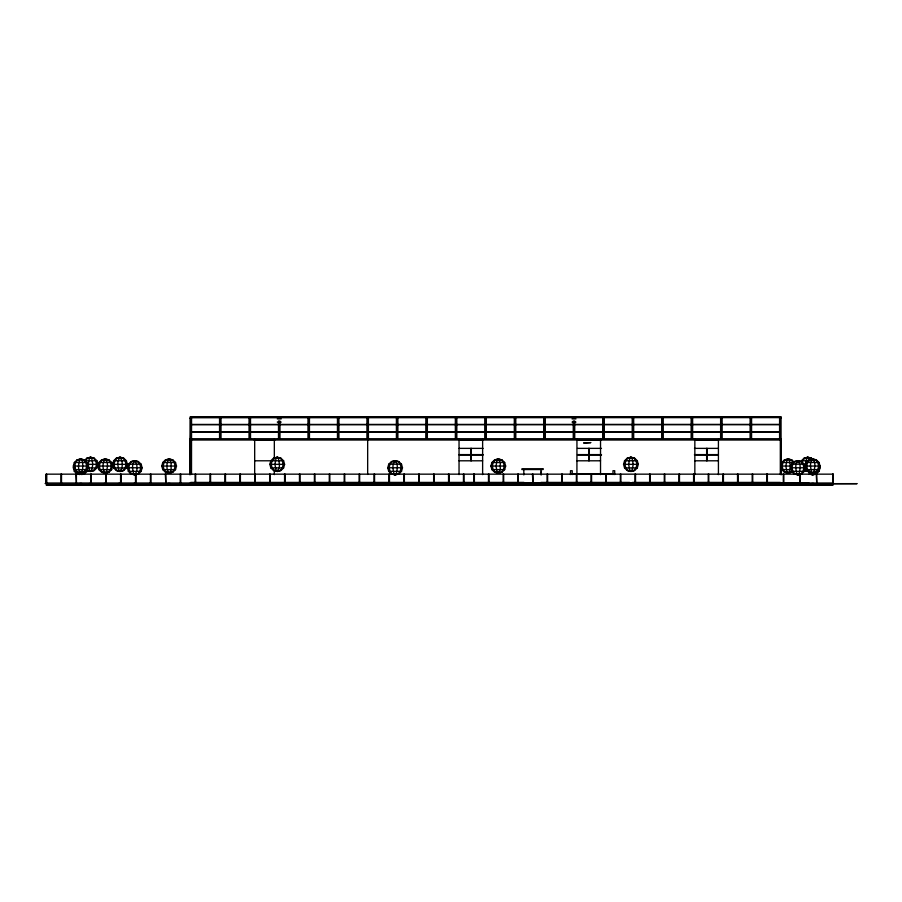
<?xml version="1.0" encoding="UTF-8"?>
<svg xmlns="http://www.w3.org/2000/svg" width="902" height="902" viewBox="0 0 902 902"><rect width="100%" height="100%" fill="white"/><g stroke="black" fill="none" stroke-linecap="round" stroke-linejoin="round"><path stroke-width="1.35" d="M96.92 460.775L84.157 460.775L86.851 458.171L90.538 457.213L93.526 458.171L95.702 460.775L96.503 464.338L95.702 467.901L93.526 470.506L90.538 471.464L89.399 470.506L88.261 464.338L89.399 458.171L90.538 457.213L94.225 458.171L96.92 460.775L97.912 464.338L96.92 467.901L94.225 470.506L90.538 471.464L87.562 470.506M781.741 462.5L794.504 462.5L791.809 459.885L788.122 458.938L785.146 459.885L782.959 462.5L782.158 466.052L782.959 469.615L785.146 472.231L788.122 473.178L789.261 472.231L790.4 466.052L789.261 459.885L788.122 458.938L784.436 459.885L781.741 462.5L780.76 466.052L781.741 469.615L784.436 472.231L788.122 473.178L791.11 472.231L792.565 470.483M802.081 463.154L802.611 460.775L804.798 458.171L807.775 457.213L811.462 458.171L813.254 459.907M818.385 468.961L817.855 471.34L815.667 473.945L812.691 474.903L809.004 473.945L816.366 473.945L819.072 471.34L820.053 467.777L819.399 465.398M79.489 472.862L77.031 472.231L74.336 469.615L73.344 466.052L74.336 462.5L77.031 459.885L80.718 458.938L84.405 459.885L87.099 462.5L88.08 466.052L87.099 469.615L84.405 472.231L80.718 473.178L77.73 472.231L75.554 469.615L74.753 466.052L75.554 462.5L77.73 459.885L80.718 458.938L83.694 459.885L85.882 462.5L86.682 466.052L85.882 469.615L83.694 472.231L80.718 473.178L78.745 469.615L78.44 466.052L79.579 459.885L80.718 458.938L81.856 459.885L82.691 462.5L82.691 469.615L80.718 473.178M79.579 473.945L77.031 473.945L74.336 471.34L73.344 467.777L74.336 464.214M105.275 473.178L103.302 469.615L102.997 466.052L103.302 462.5L105.275 458.938L107.248 462.5L107.552 466.052L106.413 472.231L105.275 473.178L102.298 472.231L100.111 469.615L99.321 466.052L100.111 462.5L102.298 459.885L105.275 458.938L108.263 459.885L110.439 462.5L111.239 466.052L110.439 469.615L108.263 472.231L105.275 473.178L101.599 472.231L98.893 469.615L97.912 466.052L98.893 462.5L101.599 459.885L105.275 458.938L108.962 459.885L111.656 462.5L112.649 466.052L111.656 469.615L108.962 472.231L106.504 472.862M112.649 464.338L113.629 460.775L116.335 458.171L120.011 457.213L123.698 458.171L126.393 460.775L127.385 464.338L126.393 467.901L123.698 470.506L120.011 471.464L116.335 470.506L113.629 467.901L112.649 464.338L127.385 464.338M127.385 467.777L128.377 464.214L131.072 461.61L134.759 460.651L138.434 461.61L141.14 464.214L142.121 467.777L141.14 471.34L138.434 473.945L134.759 474.903L131.072 473.945L128.377 471.34L127.385 467.777L142.121 467.777M169.148 473.178L167.174 469.615L166.87 466.052L167.174 462.5L169.148 458.938L171.109 462.5L171.109 469.615L170.275 472.231L169.148 473.178L166.16 472.231L163.984 469.615L163.183 466.052L163.984 462.5L166.16 459.885L169.148 458.938L172.124 459.885L174.3 462.5L175.101 466.052L174.3 469.615L172.124 472.231L169.148 473.178L165.461 472.231L162.766 469.615L161.774 466.052L162.766 462.5L165.461 459.885L169.148 458.938L172.823 459.885L175.529 462.5L176.51 466.052L175.529 469.615L172.823 472.231L170.365 472.862M275.989 471.137L273.531 470.506L270.837 467.901L269.845 464.338L270.837 460.775L273.531 458.171L277.218 457.213L280.905 458.171L283.6 460.775L284.592 464.338L283.6 467.901L280.905 470.506L277.218 471.464L274.242 470.506L272.054 467.901L271.254 464.338L272.054 460.775L274.242 458.171L277.218 457.213L280.195 458.171L282.382 460.775L283.183 464.338L282.382 467.901L280.195 470.506L277.218 471.464L276.08 470.506L274.941 464.338L276.08 458.171L277.218 457.213L278.357 458.171L279.496 464.338L279.192 467.901L277.218 471.464M387.747 467.777L388.739 464.214L391.434 461.61L395.121 460.651L398.808 461.61L401.503 464.214L402.484 467.777L401.503 471.34L398.808 473.945L395.121 474.903L391.434 473.945L388.739 471.34L387.747 467.777L402.484 467.777M497.058 472.862L494.6 472.231L491.906 469.615L490.913 466.052L491.906 462.5L494.6 459.885L498.287 458.938L501.963 459.885L504.669 462.5L505.65 466.052L504.669 469.615L501.963 472.231L498.287 473.178L495.299 472.231L493.123 469.615L492.323 466.052L493.123 462.5L495.299 459.885L498.287 458.938L501.264 459.885L503.451 462.5L504.241 466.052L503.451 469.615L501.264 472.231L498.287 473.178L497.149 472.231L496.01 466.052L497.149 459.885L498.287 458.938L500.26 462.5L500.26 469.615L498.287 473.178M629.697 471.137L627.24 470.506L624.545 467.901L623.553 464.338L624.545 460.775L627.24 458.171L630.926 457.213L634.602 458.171L637.308 460.775L638.289 464.338L637.308 467.901L634.602 470.506L630.926 471.464L627.939 470.506L625.762 467.901L624.962 464.338L625.762 460.775L627.939 458.171L630.926 457.213L633.903 458.171L636.09 460.775L636.88 464.338L636.09 467.901L633.903 470.506L630.926 471.464L629.788 470.506L628.649 464.338L629.788 458.171L630.926 457.213L632.065 458.171L633.204 464.338L632.065 470.506L630.926 471.464M790.58 467.777L791.573 464.214L794.267 461.61L797.954 460.651L801.63 461.61L804.336 464.214L805.317 467.777L804.336 471.34L801.63 473.945L797.954 474.903L794.267 473.945L791.573 471.34L790.58 467.777L805.317 467.777M805.317 466.052L806.309 462.5L809.004 459.885L812.691 458.938L816.366 459.885L819.072 462.5L820.053 466.052L819.072 469.615L816.366 472.231L812.691 473.178L809.004 472.231L806.309 469.615L805.317 466.052L820.053 466.052M85.374 460.775L87.562 458.171L90.538 457.213L91.677 458.171L92.816 464.338L91.677 470.506L90.538 471.464M812.206 459.907L810.751 458.171L807.775 457.213L804.088 458.171L801.393 460.775L808.429 460.775M81.71 474.576L83.694 473.945L85.882 471.34L87.099 471.34L84.405 473.945L81.856 473.945M789.351 472.862L791.809 472.231L784.436 472.231M816.366 473.945L812.691 474.903L809.703 473.945M781.064 417.051L190.074 416.961L189.961 474.813M190.818 417.085L780.32 417.085L780.354 439.905L781.064 439.905M190.818 417.265L780.32 417.299M190.818 417.739L780.32 417.615M191.066 418.066L190.57 438.891M190.074 418.291L190.784 418.291M780.354 418.291L781.064 418.291M277.275 418.9L281.21 418.9M572.026 418.9L575.961 418.9M277.275 422.091L281.21 422.091M572.026 422.091L575.961 422.091M190.818 424.447L780.32 424.425M190.818 424.673L780.32 424.639M190.818 431.787L780.32 431.821M190.818 432.013L780.32 432.035M190.074 438.665L191.551 438.665M366.934 438.665L368.411 438.665M779.587 438.575L781.064 438.665M190.074 439.037L191.551 439.037M779.587 439.037L781.064 439.037M190.074 439.127L781.064 439.127M189.961 439.285L781.188 439.285L781.188 474.813M190.074 439.905L190.784 439.905M253.981 439.849L275.031 439.849M459.208 439.849L483.156 439.849M577.517 439.849L601.454 439.849M694.416 439.849L718.353 439.849M190.818 440.018L780.32 440.018M190.074 440.424L190.784 440.424M780.354 440.424L781.064 440.424M459.152 448.373L483.1 448.373M577.517 448.373L601.476 448.373M694.484 448.373L718.432 448.373M459.152 454.608L483.1 454.608M577.517 454.608L601.476 454.608M694.484 454.608L718.432 454.608M459.152 455.003L483.1 455.003M577.517 455.003L601.476 455.003M694.484 455.003L718.432 455.003M86.851 458.171L94.225 458.171M116.335 458.171L123.698 458.171M273.531 458.171L280.905 458.171M627.24 458.171L634.602 458.171M804.088 458.171L811.462 458.171M77.031 459.885L84.405 459.885M101.599 459.885L108.962 459.885M165.461 459.885L172.823 459.885M494.6 459.885L501.963 459.885M784.436 459.885L791.809 459.885M809.004 459.885L816.366 459.885M113.629 460.775L126.393 460.775M254.68 460.798L283.6 460.775M459.039 460.798L482.626 460.798M576.942 460.798L600.529 460.798M624.545 460.775L637.308 460.775M694.844 460.798L718.42 460.798M131.072 461.61L138.434 461.61M391.434 461.61L398.808 461.61M794.267 461.61L801.63 461.61M74.336 462.5L87.099 462.5M98.893 462.5L111.656 462.5M162.766 462.5L175.529 462.5M491.906 462.5L504.669 462.5M806.309 462.5L819.072 462.5M128.377 464.214L141.14 464.214M388.739 464.214L401.503 464.214M791.573 464.214L804.336 464.214M88.261 464.338L97.912 464.338M269.845 464.338L284.592 464.338M623.553 464.338L638.289 464.338M73.344 466.052L88.08 466.052M97.912 466.052L112.649 466.052M161.774 466.052L176.51 466.052M490.913 466.052L505.65 466.052M780.76 466.052L790.4 466.052M73.344 467.777L74.753 467.777M818.644 467.777L820.053 467.777M88.565 467.901L96.92 467.901M113.629 467.901L126.393 467.901M270.837 467.901L283.6 467.901M624.545 467.901L637.308 467.901M74.336 469.615L87.099 469.615M98.893 469.615L111.656 469.615M162.766 469.615L175.529 469.615M491.906 469.615L504.669 469.615M781.741 469.615L790.096 469.615M806.309 469.615L819.072 469.615M94.225 470.506L86.851 470.506L89.309 471.137M116.335 470.506L123.698 470.506M273.531 470.506L280.905 470.506M627.24 470.506L634.602 470.506M74.336 471.34L75.554 471.34L77.73 473.945L79.726 474.576M128.377 471.34L141.14 471.34M388.739 471.34L401.503 471.34M791.573 471.34L804.336 471.34M815.724 471.34L819.072 471.34M541.121 471.949L541.369 474.61M77.031 472.231L84.405 472.231M101.599 472.231L108.962 472.231M165.461 472.231L172.823 472.231M494.6 472.231L501.963 472.231M809.004 472.231L816.366 472.231M131.072 473.945L138.434 473.945M391.434 473.945L398.808 473.945M572.466 473.922L611.759 473.922M794.267 473.945L801.63 473.945M523.994 482.412L190.818 482.412L190.818 484.475M540.896 482.412L629.63 482.412M632.449 482.412L780.32 482.412M190.818 482.807L523.994 482.807M540.896 482.807L629.63 482.807M632.449 482.807L780.32 482.807L780.32 483.495M46.171 483.01L833.132 483.01M631.569 483.1L634.32 483.596M752.223 483.1L749.472 483.596M45.1 483.495L47.558 483.495M60.547 483.495L61.505 483.495L61.505 474.159M79.737 483.495L81.699 483.495M89.523 483.495L91.519 483.495M104.012 483.495L106.966 483.495M118.5 483.495L121.454 483.495M133.767 483.495L136.044 483.495L136.044 474.159M149.89 483.495L150.95 483.495L150.95 474.159M168.155 483.495L170.128 483.495M181.313 483.495L180.22 483.495L180.22 474.159M190.818 483.495L525.032 483.393M540.523 483.393L808.756 483.495M811.71 483.495L813.672 483.495M496.855 483.788L306.691 483.393M499.674 483.788L525.032 483.788M540.523 483.788L807.775 483.393M804.798 470.506L807.775 471.464L808.914 470.506L804.088 470.506L807.775 471.464L805.802 467.901M788.122 473.178L786.984 472.231L785.845 466.052L786.984 459.885L788.122 458.938L791.11 459.885L793.286 462.5M809.748 460.775L807.775 457.213L805.802 460.775L805.7 466.717M75.024 468.961L75.554 471.34M833.132 474.159L832.997 483.01L832.817 474.159M832.704 474.159L833.245 483.495L833.245 474.159L46.058 474.159L46.058 483.495M816.772 474.159L816.772 483.495L816.231 474.159M809.252 483.28L639.766 483.28M800.311 474.159L800.311 483.495M799.77 474.159L799.77 483.495M783.849 474.159L783.849 483.495M783.308 474.159L783.308 483.495M781.696 483.596L778.945 483.596M781.064 416.961L781.008 474.463M780.32 474.463L780.32 416.735L190.818 416.735L190.818 474.463M779.587 416.961L779.587 439.285M767.376 474.159L767.376 483.495M767.14 474.159L767.128 483.01M767.106 484.385L767.106 485.265M766.835 474.159L766.835 483.495M752.73 474.159L752.73 483.495M752.189 474.159L752.223 483.596M751.58 416.961L751.58 438.665L750.114 438.575L750.114 416.961M750.87 417.051L750.87 438.665M750.825 417.051L750.825 438.665M738.084 474.159L738.084 483.495M737.543 474.159L737.543 483.495M723.427 474.159L723.427 483.495M722.885 474.159L722.885 483.495M722.75 483.596L719.999 483.596M722.107 416.95L722.107 438.665L720.63 438.575L720.63 416.95M721.341 417.051L721.397 438.665M718.42 439.285L718.42 474.621M708.78 474.159L708.78 483.495M708.239 474.159L708.239 483.495M707.123 448.373L707.123 460.753M706.638 448.373L706.638 460.753M694.844 439.285L694.844 474.621M694.123 474.159L694.123 483.495M693.582 474.159L693.582 483.495M693.277 483.596L690.526 483.596M692.635 416.95L692.635 438.665L691.157 438.665L691.157 416.95M691.924 417.051L691.868 438.665M679.477 474.159L679.477 483.495M678.935 474.159L678.935 483.495M664.83 474.159L664.83 483.495M664.289 474.159L664.289 483.495M663.793 483.596L661.042 483.596M663.162 416.95L663.162 438.665L661.685 438.665L661.685 416.95M662.395 417.051L662.451 438.665M650.173 474.159L650.173 483.495M649.632 474.159L649.632 483.495M635.527 474.159L635.527 483.495M634.985 474.159L634.985 483.495M633.689 416.95L633.689 438.665L632.212 438.665L632.212 416.95M632.922 417.051L632.978 438.665M622.076 483.393L622.076 483.991M620.88 474.159L620.88 483.495M620.339 474.159L620.339 483.495M614.713 474.553L614.713 470.72L612.988 470.72L612.988 474.553M606.223 474.159L606.223 483.495M605.682 474.159L605.682 483.495M604.847 483.596L602.096 483.596M604.205 416.95L604.205 438.665L602.739 438.665L602.739 416.95M603.449 417.051L603.494 438.665M600.529 439.285L600.529 474.621M591.577 474.159L591.577 483.495M591.036 474.159L591.036 483.495M589.22 448.373L589.22 460.753M588.735 448.373L588.735 460.753M576.942 439.285L576.919 483.495M576.378 474.159L576.378 483.495M575.375 483.596L572.623 483.596M574.732 421.02L574.732 438.665L573.255 438.665L573.255 421.02M572.218 474.553L572.218 470.72L570.492 470.72L570.492 474.553M563.13 483.393L563.13 483.991M562.273 474.159L562.273 483.495M561.732 474.159L561.732 483.495M547.627 474.159L547.627 483.495M547.086 474.159L547.086 483.495M545.89 483.596L543.139 483.596M545.259 416.95L545.259 438.665L543.782 438.665L543.782 416.95M544.549 417.051L544.549 438.665M544.492 417.051L544.492 438.665M541.02 469.547L541.02 474.948M541.02 483.641L541.02 483.055L523.825 483.055L523.825 483.641M532.981 474.159L532.981 483.495L532.439 474.159M523.825 469.547L523.825 474.948M518.323 474.159L518.323 483.495M517.782 474.159L517.782 483.495M516.418 483.596L513.666 483.596M515.786 416.95L515.786 438.665L514.309 438.665L514.309 416.95M515.019 417.051L515.076 438.665M503.677 474.159L503.677 483.495M503.136 474.159L503.136 483.495M489.019 474.159L489.019 483.495M488.478 474.159L488.478 483.495M486.945 483.596L484.194 483.596M486.302 416.95L486.302 438.665L484.836 438.665L484.836 416.95M485.592 417.051L485.592 438.665M482.626 439.285L482.626 474.621M474.373 474.159L474.373 483.495M474.08 474.159L474.125 483.01M474.102 484.385L474.102 485.265M473.945 474.159L473.945 483.01M473.832 474.159L473.832 483.495M471.329 448.373L471.329 460.753M470.833 448.373L470.833 460.753M464 474.159L464 483.495M463.459 474.159L463.459 483.495M459.039 439.285L459.039 474.621M457.472 483.596L454.721 483.596M456.829 416.95L456.829 438.665L455.352 438.665L455.352 416.95M456.062 417.051L456.119 438.665M449.095 474.159L449.095 483.495M448.553 474.159L448.553 483.495M434.189 474.159L434.189 483.495M433.648 474.159L433.648 483.495M427.999 483.596L425.248 483.596M427.356 416.95L427.356 438.665L425.879 438.665L425.879 416.95M426.646 417.051L426.59 438.665M419.272 474.159L419.272 483.495M418.731 474.159L418.731 483.495M404.367 474.159L404.367 483.495M403.825 474.159L403.825 483.495M398.515 483.596L395.764 483.596M397.883 416.95L397.883 438.665L396.406 438.575L396.406 416.95M397.117 417.051L397.173 438.665M389.461 474.159L389.461 483.495M388.92 474.159L388.92 483.495M374.555 474.159L374.555 483.495M374.014 474.159L374.014 483.495M369.042 483.596L366.291 483.596M368.411 416.95L368.411 439.285M367.7 417.051L367.7 438.665M367.666 416.735L367.666 474.463M367.666 482.807L367.666 483.495M366.934 416.95L366.934 439.285M359.65 474.159L359.65 483.495M359.109 474.159L359.109 483.495M344.744 474.159L344.744 483.495M344.203 474.159L344.203 483.495M338.927 416.95L338.927 438.665L337.461 438.575L337.461 416.95M338.216 417.051L338.216 438.665M338.171 417.051L338.171 438.665M329.828 474.159L329.828 483.495M329.286 474.159L329.286 483.495M314.922 474.159L314.922 483.495M314.392 474.159L314.392 483.495M309.454 416.95L309.454 438.665L307.977 438.575L307.977 416.95M308.687 417.051L308.743 438.665M300.016 474.159L300.016 483.495M299.475 474.159L299.475 483.495M285.111 474.159L285.111 483.495M284.57 474.159L284.57 483.495M279.981 421.02L279.981 438.665L278.504 438.665L278.504 421.02M279.27 417.051L279.214 418.291M279.27 421.099L279.214 438.665M274.332 439.285L274.332 458.983M274.332 470.246L274.332 474.621M270.205 474.159L270.205 483.495M269.664 474.159L269.664 483.495M255.3 474.159L255.3 483.495M254.759 474.159L254.759 483.495M254.68 439.285L254.68 474.621M250.508 416.961L250.508 438.665L249.031 438.575L249.031 416.961M249.741 417.051L249.798 438.665M240.394 474.159L240.394 483.495M239.853 474.159L239.853 483.495M225.489 474.159L225.489 483.495M224.948 474.159L224.948 483.495M221.024 416.961L221.024 438.665L219.558 438.575L219.558 416.961M220.314 417.051L220.268 438.665M210.572 474.159L210.572 483.495M210.031 474.159L210.031 483.495M195.666 474.159L195.666 483.495M195.125 474.159L195.125 483.495M191.551 416.961L191.506 474.463M190.13 439.285L190.13 474.463M180.761 474.159L180.761 483.495M165.855 474.159L165.855 483.495L165.314 474.159M150.409 474.159L150.409 483.495M150.16 484.385L150.16 485.265M135.503 474.159L135.503 483.495M121.127 474.159L121.127 483.495M120.586 474.159L120.586 483.495M106.222 474.159L106.222 483.495M105.692 474.159L105.692 483.495M91.316 474.159L91.316 483.495M90.775 474.159L90.775 483.495M76.411 474.159L76.411 483.495L75.869 474.159M60.964 474.159L60.964 483.495M46.6 474.159L46.6 483.495M46.487 474.159L46.487 483.01M46.329 474.159L46.329 483.495M118.049 460.775L117.745 464.338L118.872 470.506L120.011 471.464L122.999 470.506L125.175 467.901L125.976 464.338L125.175 460.775L122.999 458.171L120.011 457.213L117.034 458.171L114.858 460.775L114.058 464.338L114.858 467.901L117.034 470.506L120.011 471.464L121.984 467.901L122.289 464.338L121.984 460.775L120.011 457.213L118.049 460.775M132.786 464.214L132.481 467.777L133.62 473.945L134.759 474.903L137.735 473.945L139.911 471.34L140.712 467.777L139.911 464.214L137.735 461.61L134.759 460.651L131.771 461.61L129.595 464.214L128.794 467.777L129.595 471.34L131.771 473.945L134.759 474.903L136.721 471.34L137.036 467.777L136.721 464.214L134.759 460.651L132.786 464.214M393.148 464.214L392.844 467.777L393.982 473.945L395.121 474.903L398.098 473.945L400.285 471.34L401.086 467.777L400.285 464.214L398.098 461.61L395.121 460.651L392.144 461.61L389.957 464.214L389.157 467.777L389.957 471.34L392.144 473.945L395.121 474.903L396.26 473.945L397.399 467.777L397.094 464.214L395.121 460.651L393.148 464.214M795.981 464.214L795.677 467.777L796.816 473.945L797.954 474.903L800.931 473.945L803.107 471.34L803.907 467.777L803.107 464.214L800.931 461.61L797.954 460.651L794.966 461.61L792.79 464.214L791.99 467.777L792.79 471.34L794.966 473.945L797.954 474.903L799.093 473.945L800.232 467.777L799.916 464.214L797.954 460.651L795.981 464.214M810.718 462.5L810.413 466.052L811.552 472.231L812.691 473.178L815.667 472.231L817.855 469.615L818.644 466.052L817.855 462.5L815.667 459.885L812.691 458.938L809.703 459.885L807.527 462.5L806.726 466.052L807.527 469.615L809.703 472.231L812.691 473.178L813.829 472.231L814.968 466.052L814.664 462.5L812.691 458.938L810.718 462.5M590.697 442.623L583.819 442.972L590.697 442.623M542.993 468.86L521.863 468.86L521.863 469.547L542.993 469.547L542.993 468.86M192.194 483.1L189.443 483.596L192.194 483.1M221.666 483.1L218.915 483.596L221.666 483.1M251.139 483.1L248.388 483.596L251.139 483.1M280.612 483.1L277.872 483.596L280.612 483.1M310.096 483.1L307.345 483.596L310.096 483.1M339.569 483.1L336.818 483.596L339.569 483.1M856.9 483.697L365.648 484.137L856.9 483.641M832.974 484.385L46.329 484.385L46.329 485.265L832.974 485.265L832.974 484.385M574.022 418.291L574.022 417.051L573.965 418.291M574.022 438.665L574.022 421.099L573.965 438.665"/></g></svg>
